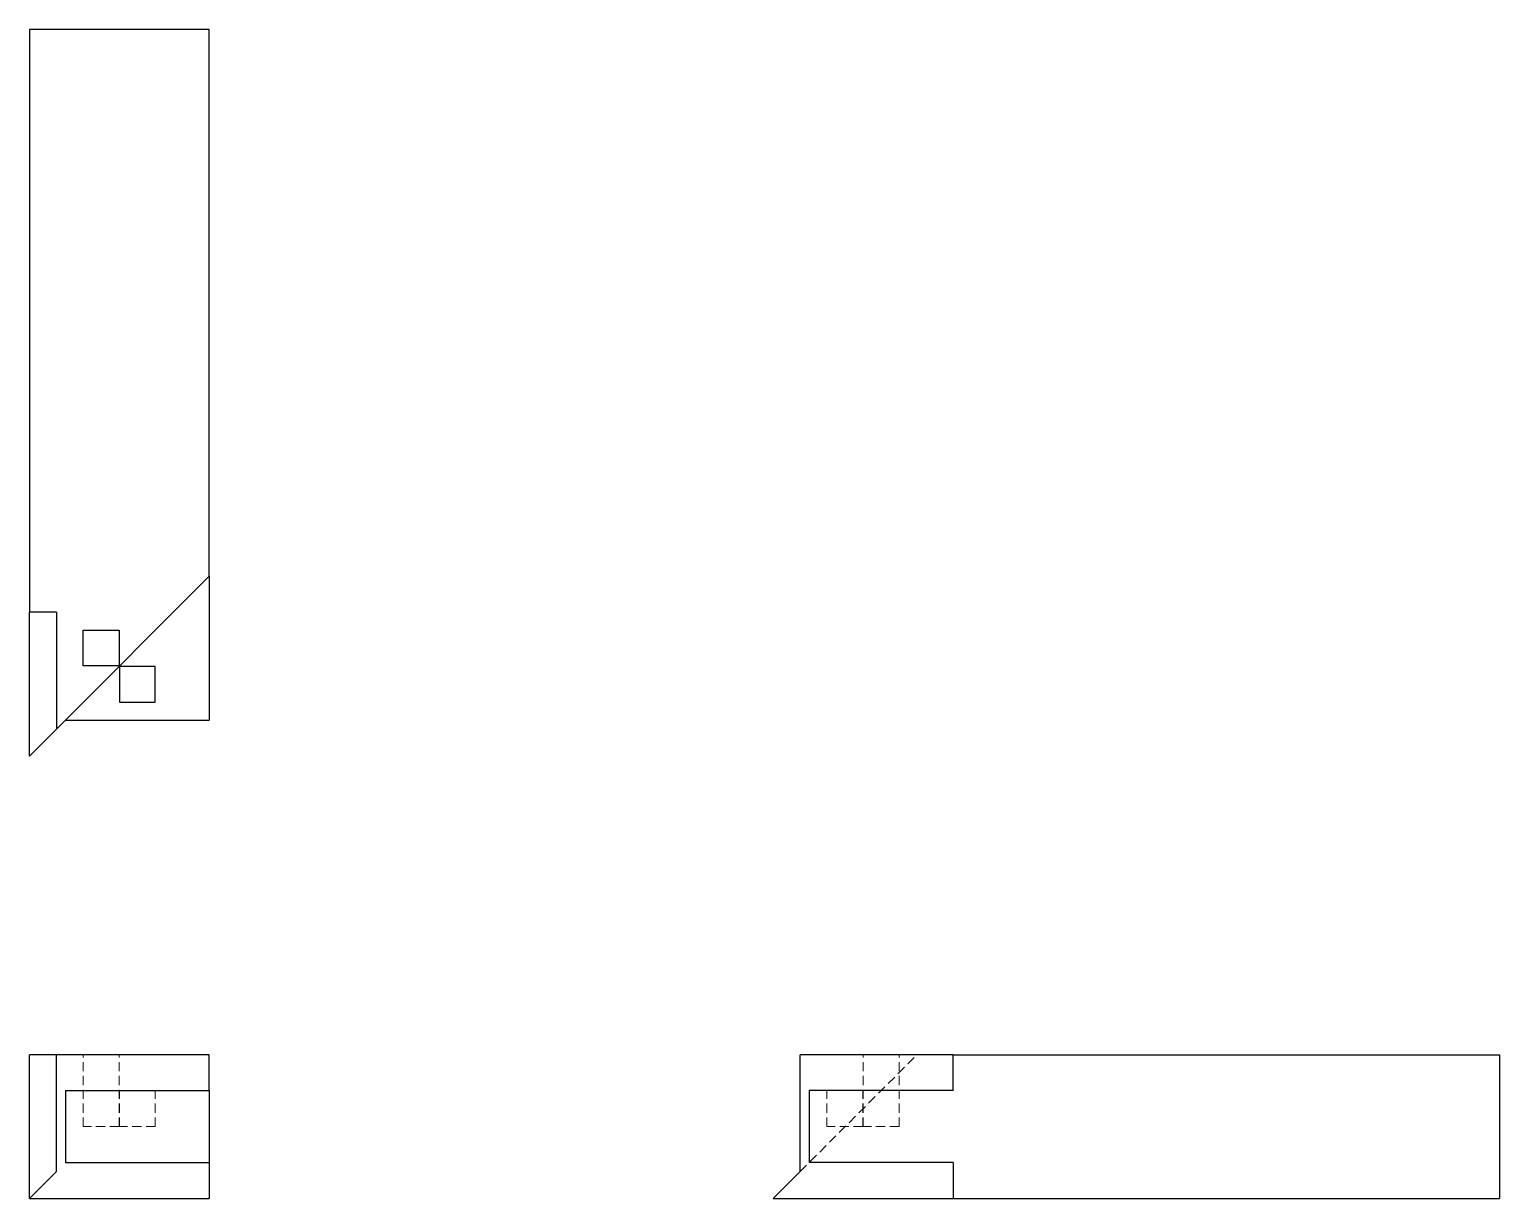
# Model space of a CAD drawing. Header units: millimetres. Extents: x 71 to 273, y 47 to 208.
import ezdxf

# ---------------------------------------------------------------- set-up
doc = ezdxf.new("R2010")
doc.units = ezdxf.units.MM
doc.linetypes.add('HIDDEN', pattern=[1.905, 1.27, -0.635])

msp = doc.modelspace()

# ---------------------------------------------------------------- linework, layer by layer
at = {"color": 7, "linetype": 'Continuous', "lineweight": 25}
for p, q in [((95.38, 208), (70.62, 208)), ((70.62, 208), (70.62, 127.81)), ((95.38, 132.76), (95.38, 208)), ((95.38, 132.76), (74.34, 111.71)), ((95.38, 132.76), (95.38, 112.95)), ((74.34, 127.81), (70.62, 127.81)), ((70.62, 108), (70.62, 127.81)), ((74.34, 127.81), (74.34, 111.71)), ((78.03, 125.33), (82.96, 125.33)), ((78.03, 120.4), (78.03, 125.33)), ((82.96, 125.33), (82.96, 120.4)), ((82.96, 120.4), (78.03, 120.4)), ((87.95, 120.34), (83.02, 120.34)), ((83.02, 120.34), (83.02, 115.41)), ((87.95, 115.41), (87.95, 120.34)), ((83.02, 115.41), (87.95, 115.41)), ((74.34, 111.71), (70.62, 108)), ((75.57, 112.95), (95.38, 112.95)), ((74.34, 66.9), (70.62, 66.9)), ((70.62, 47.1), (70.62, 66.9)), ((95.38, 66.9), (74.34, 66.9)), ((74.34, 50.81), (74.34, 66.9)), ((95.38, 61.95), (95.38, 66.9)), ((176.71, 50.81), (176.71, 66.9)), ((197.76, 66.9), (176.71, 66.9)), ((197.76, 61.95), (197.76, 66.9)), ((197.76, 66.9), (273, 66.9)), ((273, 66.9), (273, 47.1)), ((75.57, 61.95), (75.57, 52.05)), ((75.57, 61.95), (95.38, 61.95)), ((95.38, 61.95), (95.38, 52.05)), ((177.95, 61.95), (177.95, 52.05)), ((197.76, 61.95), (177.95, 61.95)), ((74.34, 50.81), (70.62, 47.1)), ((75.57, 52.05), (95.38, 52.05)), ((95.38, 52.05), (95.38, 47.1)), ((176.71, 50.81), (173, 47.1)), ((197.76, 52.05), (177.95, 52.05)), ((197.76, 52.05), (197.76, 47.1)), ((70.62, 47.1), (95.38, 47.1)), ((173, 47.1), (197.76, 47.1)), ((197.76, 47.1), (273, 47.1))]:
    msp.add_line(p, q, dxfattribs=at)
at = {"color": 7, "linetype": 'HIDDEN', "lineweight": 18}
for p, q in [((78.03, 57), (78.03, 66.9)), ((82.96, 57), (82.96, 66.9)), ((176.71, 50.81), (192.81, 66.9)), ((185.4, 57), (185.4, 66.9)), ((190.33, 57), (190.33, 66.9)), ((83.02, 57), (83.02, 61.95)), ((87.95, 57), (87.95, 61.95)), ((180.41, 57), (180.41, 61.95)), ((185.34, 57), (185.34, 61.95)), ((82.96, 57), (78.03, 57)), ((87.95, 57), (83.02, 57)), ((185.34, 57), (180.41, 57)), ((190.33, 57), (185.4, 57))]:
    msp.add_line(p, q, dxfattribs=at)

doc.saveas('drawing.dxf')
